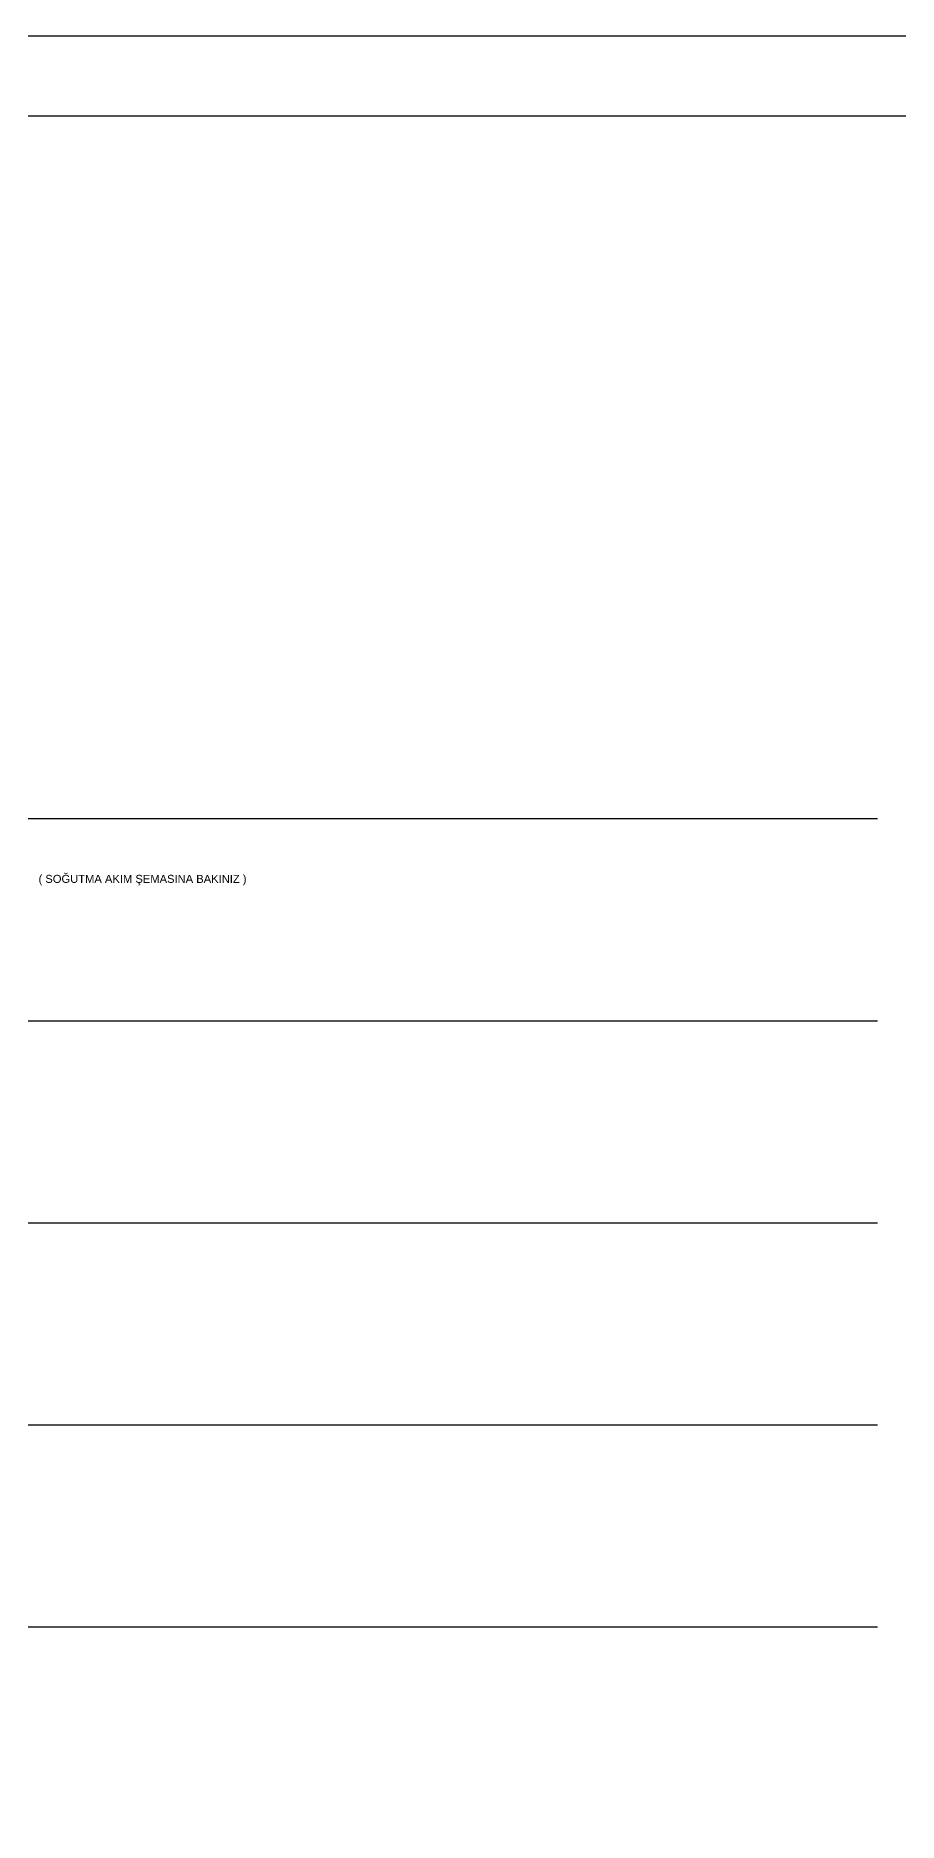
# Model space of a CAD drawing. Header units: centimetres. Extents: x 221889 to 261255, y -30032 to -21832.
# Drawn here: x 253294 to 255450, y -26297 to -21832 of the extents above; entities that cross this region are included whole.
import ezdxf
from ezdxf.enums import TextEntityAlignment as Align

# ---------------------------------------------------------------- set-up
doc = ezdxf.new("R2010")
doc.units = ezdxf.units.CM
doc.header["$LTSCALE"] = 0.2
doc.layers.add('1-BASLIK', color=53, linetype='Continuous', lineweight=25)
doc.layers.add('1-CIHAZ-NO', color=62, linetype='Continuous', lineweight=15)
doc.layers.add('T-TEXT', color=85, linetype='Continuous')
doc.styles.get("Standard").update_dxf_attribs({"font": 'arial.ttf'})

msp = doc.modelspace()

# ---------------------------------------------------------------- linework, layer by layer
at = {"layer": '1-BASLIK'}
for points in [[(221888.7, -30031.8), (221888.7, -21831.8), (261254.9, -21831.8), (261254.9, -30031.8)], [(258354.9, -29831.8), (222088.7, -29831.8), (222088.7, -22031.8), (258354.9, -22031.8)]]:
    msp.add_lwpolyline(points, close=True, dxfattribs=at)
at = {"layer": 'T-TEXT', "color": 7}
for p, q in [((255397.7, -23789.5), (222949.4, -23789.5)), ((255397.7, -24294.5), (222949.4, -24294.5)), ((255397.7, -24799.5), (222949.4, -24799.5)), ((255397.7, -25304.5), (222949.4, -25304.5)), ((255397.7, -25809.5), (222949.4, -25809.5))]:
    msp.add_line(p, q, dxfattribs=at)

# ---------------------------------------------------------------- texts
at = {"layer": '1-CIHAZ-NO'}
msp.add_text('( SOĞUTMA AKIM ŞEMASINA BAKINIZ )', height=20, rotation=360, dxfattribs=at).set_placement((253300.6, -23939.2, 0), align=Align.MIDDLE_LEFT)

doc.saveas('drawing.dxf')
